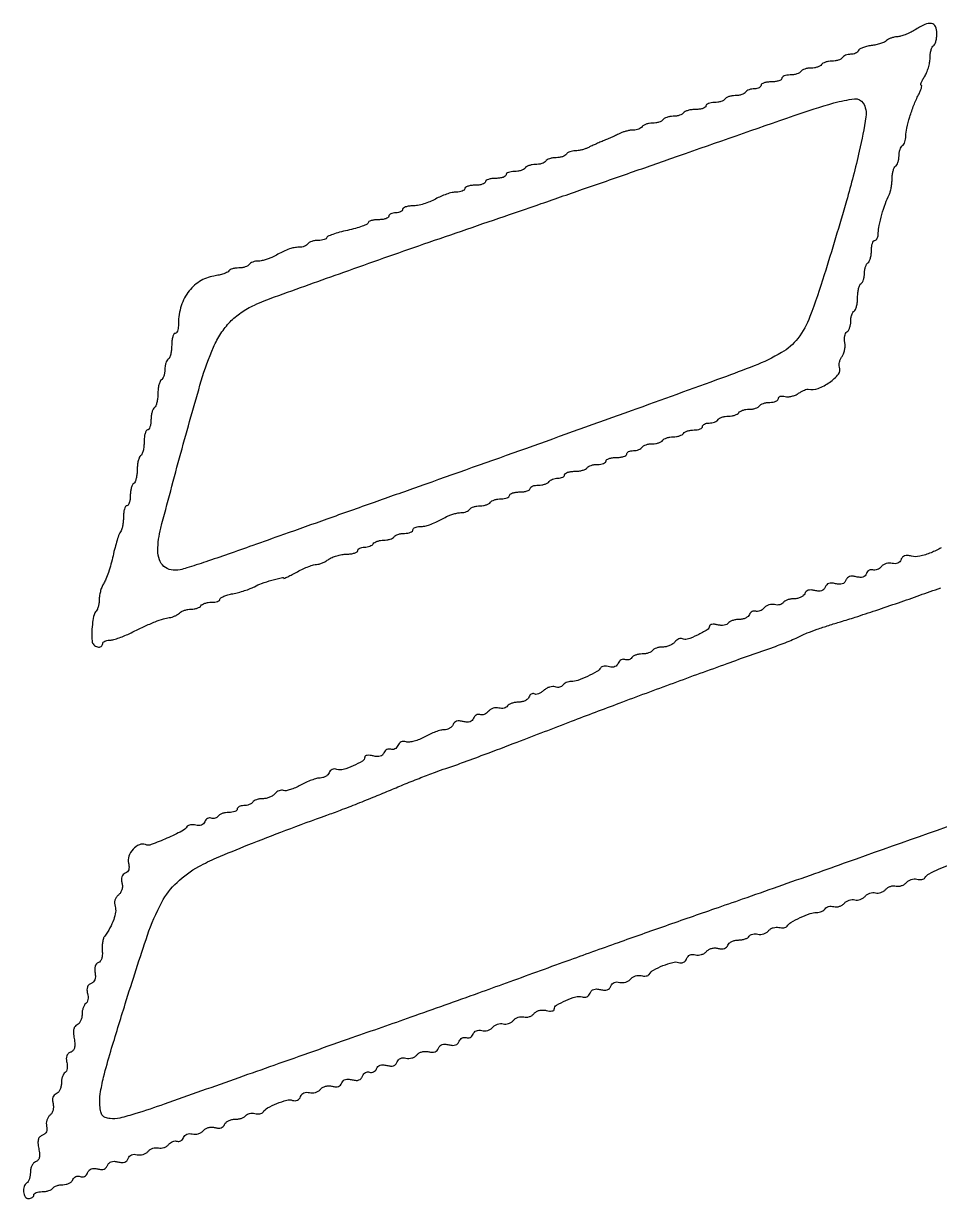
# Model space of a CAD drawing. Extents: x 0 to 1197, y 0 to 515.
# Drawn here: x 0 to 265.7, y 174 to 514.9 of the extents above; entities that cross this region are included whole.
import ezdxf

# ---------------------------------------------------------------- set-up
doc = ezdxf.new("R2010")
doc.units = 0

msp = doc.modelspace()

# ---------------------------------------------------------------- linework, layer by layer
for points in [[(258.486274, 513, -0.025182), (257.187241, 512.285005, -0.022075), (255.765336, 511.669267, -0.022677), (254.430611, 511.228183, -0.059617), (253.436274, 511.073088, 0.042083), (252.576162, 510.969591, 0.034812), (251.687246, 510.720255, 0.03613), (250.900295, 510.373258, 0.074607), (250.360861, 509.974587, -0.092121), (249.74319, 509.550495, -0.02515), (248.6349, 509.123609, -0.02454), (247.30593, 508.758234, -0.02334), (245.925192, 508.517581, 0.026858), (244.594006, 508.275907, 0.035174), (243.414573, 507.906389, 0.037859), (242.518289, 507.473861, 0.182938), (242.167272, 507.042994, -0.136661), (241.897942, 506.643678, -0.066095), (241.376049, 506.30638, -0.058095), (240.698282, 506.07747, -0.052461), (239.961957, 506, 0.04887), (239.205528, 505.92589, 0.047176), (238.468445, 505.70625, 0.050954), (237.856887, 505.383416, 0.107838), (237.486274, 505, -0.128561), (237.083063, 504.615613, -0.04604), (236.350085, 504.29375, -0.041947), (235.443358, 504.073871, -0.038534), (234.486274, 504, 0.038534), (233.52919, 503.926129, 0.041947), (232.622463, 503.70625, 0.04604), (231.889485, 503.384387, 0.128561), (231.486274, 503, -0.128561), (231.083063, 502.615613, -0.04604), (230.350085, 502.29375, -0.041947), (229.443358, 502.073871, -0.038534), (228.486274, 502, 0.038534), (227.52919, 501.926129, 0.041947), (226.622463, 501.70625, 0.04604), (225.889485, 501.384387, 0.128561), (225.486274, 501, -0.130646), (225.07961, 500.615492, -0.045439), (224.332748, 500.29375, -0.041396), (223.406933, 500.073842, -0.037634), (222.427257, 500, 0.039081), (221.492554, 499.92683, 0.058208), (220.703312, 499.70625, 0.076538), (220.16565, 499.382793, 0.222681), (219.986274, 499, -0.254951), (219.776716, 498.615738, -0.06271), (219.105024, 498.29375, -0.048861), (218.135525, 498.072766, -0.031626), (216.986274, 498, 0.031626), (215.837022, 497.927234, 0.048861), (214.867524, 497.70625, 0.06271), (214.195831, 497.384262, 0.254951), (213.986274, 497, -0.186414), (213.838809, 496.618213, -0.089706), (213.41611, 496.29375, -0.069539), (212.788051, 496.073784, -0.049547), (212.045291, 496, 0.046881), (211.256978, 495.925923, 0.046318), (210.492924, 495.70625, 0.050262), (209.862297, 495.383556, 0.111412), (209.486274, 495, -0.128561), (209.083063, 494.615613, -0.04604), (208.350085, 494.29375, -0.041947), (207.443358, 494.073871, -0.038534), (206.486274, 494, 0.038534), (205.52919, 493.926129, 0.041947), (204.622463, 493.70625, 0.04604), (203.889485, 493.384387, 0.128561), (203.486274, 493, -0.130646), (203.07961, 492.615492, -0.045439), (202.332748, 492.29375, -0.041396), (201.406933, 492.073842, -0.037634), (200.427257, 492, 0.039081), (199.492554, 491.92683, 0.058208), (198.703312, 491.70625, 0.076538), (198.16565, 491.382793, 0.222681), (197.986274, 491, -0.251914), (197.779642, 490.615903, -0.064068), (197.12236, 490.29375, -0.049716), (196.171894, 490.0728, -0.032276), (195.045291, 490, 0.031397), (193.874158, 489.926388, 0.037109), (192.786674, 489.70625, 0.040338), (191.920435, 489.385578, 0.146547), (191.486274, 489, -0.128561), (191.083063, 488.615613, -0.04604), (190.350085, 488.29375, -0.041947), (189.443358, 488.073871, -0.038534), (188.486274, 488, 0.038534), (187.52919, 487.926129, 0.041947), (186.622463, 487.70625, 0.04604), (185.889485, 487.384387, 0.128561), (185.486274, 487, -0.128561), (185.083063, 486.615613, -0.04604), (184.350085, 486.29375, -0.041947), (183.443358, 486.073871, -0.038534), (182.486274, 486, 0.038534), (181.52919, 485.926129, 0.041947), (180.622463, 485.70625, 0.04604), (179.889485, 485.384387, 0.128561), (179.486274, 485, -0.111983), (179.109377, 484.616421, -0.050144), (178.475638, 484.29375, -0.046179), (177.707193, 484.074072, -0.046572), (176.913688, 484, 0.036431), (176.039076, 483.93619, 0.022315), (175.023209, 483.740522, 0.02232), (174.029434, 483.455259, 0.036621), (173.222705, 483.116671, -0.009137), (172.350351, 482.692786, -0.003443), (171.1151, 482.130526, -0.003409), (169.762111, 481.53692, -0.004145), (168.486274, 481, 0.004145), (167.210437, 480.46308, 0.003409), (165.857447, 479.869474, 0.003443), (164.622197, 479.307214, 0.009137), (163.749843, 478.883329, -0.036621), (162.943114, 478.544741, -0.02232), (161.949338, 478.259478, -0.022315), (160.933471, 478.06381, -0.036431), (160.05886, 478, 0.046572), (159.265355, 477.925928, 0.046179), (158.49691, 477.70625, 0.050144), (157.86317, 477.383579, 0.111983), (157.486274, 477, -0.128561), (157.083063, 476.615613, -0.04604), (156.350085, 476.29375, -0.041947), (155.443358, 476.073871, -0.038534), (154.486274, 476, 0.038534), (153.52919, 475.926129, 0.041947), (152.622463, 475.70625, 0.04604), (151.889485, 475.384387, 0.128561), (151.486274, 475, -0.128561), (151.083063, 474.615613, -0.04604), (150.350085, 474.29375, -0.041947), (149.443358, 474.073871, -0.038534), (148.486274, 474, 0.038534), (147.52919, 473.926129, 0.041947), (146.622463, 473.70625, 0.04604), (145.889485, 473.384387, 0.128561), (145.486274, 473, -0.130646), (145.07961, 472.615492, -0.045439), (144.332748, 472.29375, -0.041396), (143.406933, 472.073842, -0.037634), (142.427257, 472, 0.039081), (141.492554, 471.92683, 0.058208), (140.703312, 471.70625, 0.076538), (140.16565, 471.382793, 0.222681), (139.986274, 471, -0.254951), (139.776716, 470.615738, -0.06271), (139.105024, 470.29375, -0.048861), (138.135525, 470.072766, -0.031626), (136.986274, 470, 0.031626), (135.837022, 469.927234, 0.048861), (134.867524, 469.70625, 0.06271), (134.195831, 469.384262, 0.254951), (133.986274, 469, -0.254951), (133.776716, 468.615738, -0.06271), (133.105024, 468.29375, -0.048861), (132.135525, 468.072766, -0.031626), (130.986274, 468, 0.031626), (129.837022, 467.927234, 0.048861), (128.867524, 467.70625, 0.06271), (128.195831, 467.384262, 0.254951), (127.986274, 467, -0.224533), (127.805215, 466.617138, -0.075787), (127.260834, 466.29375, -0.057655), (126.462371, 466.073144, -0.038615), (125.51669, 466, 0.057431), (124.321515, 465.862266, 0.022695), (122.726552, 465.4125, 0.022104), (121.030789, 464.765606, 0.025786), (119.486274, 464, -0.030339), (117.905387, 463.234204, -0.023317), (116.09912, 462.5875, -0.023816), (114.347173, 462.140963, -0.050529), (112.955857, 462, 0.031958), (111.818278, 461.927217, 0.049298), (110.858589, 461.70625, 0.063406), (110.194331, 461.384177, 0.253396), (109.986274, 461, -0.191087), (109.834797, 460.618118, -0.088204), (109.398774, 460.29375, -0.068025), (108.751692, 460.073693, -0.048028), (107.986274, 460, 0.048028), (107.220855, 459.926307, 0.068025), (106.573774, 459.70625, 0.088204), (106.13775, 459.381882, 0.191087), (105.986274, 459, -0.254951), (105.776716, 458.615738, -0.06271), (105.105024, 458.29375, -0.048861), (104.135525, 458.072766, -0.031626), (102.986274, 458, 0.027604), (101.836782, 457.936489, 0.043392), (100.867524, 457.742916, 0.05369), (100.186761, 457.462188, 0.274711), (99.986274, 457.12482, -0.297262), (99.722859, 456.720902, -0.015666), (98.223774, 456.115714, -0.020486), (96.285954, 455.491985, -0.013031), (93.986274, 454.918543, 0.011816), (91.686474, 454.351002, 0.018697), (89.748774, 453.7453, 0.013277), (88.232546, 453.1626, 0.303139), (87.986274, 452.793724, -0.258714), (87.817045, 452.488558, -0.061016), (87.269235, 452.233156, -0.047807), (86.480431, 452.057724, -0.030835), (85.545291, 452, 0.037634), (84.565614, 451.926158, 0.041396), (83.639799, 451.70625, 0.045439), (82.892937, 451.384508, 0.130646), (82.486274, 451, -0.111983), (82.109377, 450.616421, -0.050144), (81.475638, 450.29375, -0.046179), (80.707193, 450.074072, -0.046572), (79.913688, 450, 0.04433), (78.521153, 449.876295, 0.04456), (77.17474, 449.509072, 0.025558), (75.39348, 448.742428, 0.004895), (72.249843, 447.156128, -0.03002), (71.250584, 446.713364, -0.02198), (70.096213, 446.339612, -0.022346), (68.967584, 446.081913, -0.044979), (68.05886, 446, 0.046572), (67.265355, 445.925928, 0.046179), (66.49691, 445.70625, 0.050144), (65.86317, 445.383579, 0.111983), (65.486274, 445, -0.128561), (65.083063, 444.615613, -0.04604), (64.350085, 444.29375, -0.041947), (63.443358, 444.073871, -0.038534), (62.486274, 444, 0.033615), (61.535114, 443.935981, 0.038731), (60.646309, 443.744835, 0.042349), (59.935411, 443.465906, 0.140583), (59.567454, 443.131352, -0.150861), (59.140095, 442.758221, -0.022687), (58.067764, 442.338689, -0.02375), (56.715955, 441.94987, -0.018505), (55.216006, 441.652726, 0.103828), (51.040256, 440.054793, 0.094721), (47.699348, 436.871332, 0.087411), (45.577363, 432.436306, 0.073008), (44.91971, 427.25, -0.042045), (44.864141, 426.388544, -0.062339), (44.660439, 425.660938, -0.082658), (44.349787, 425.168107, -0.214037), (43.975072, 425, 0.276868), (43.593757, 424.771323, 0.052691), (43.276733, 423.989211, 0.042804), (43.05801, 422.877504, 0.027184), (42.986274, 421.559017, -0.026918), (42.912859, 420.196361, -0.033489), (42.692524, 418.947275, -0.035556), (42.372966, 417.95866, -0.159713), (41.986274, 417.5, 0.128561), (41.601886, 417.096789, 0.04604), (41.280024, 416.363811, 0.041947), (41.060144, 415.457084, 0.038534), (40.986274, 414.5, -0.038534), (40.912403, 413.542916, -0.041947), (40.692524, 412.636189, -0.04604), (40.370661, 411.903211, -0.128561), (39.986274, 411.5, 0.158284), (39.599713, 411.044084, 0.036095), (39.280024, 410.070061, 0.033884), (39.05971, 408.840047, 0.02738), (38.986274, 407.5, -0.02738), (38.912838, 406.159953, -0.033884), (38.692524, 404.929939, -0.036095), (38.372834, 403.955916, -0.158284), (37.986274, 403.5, 0.146547), (37.600696, 403.065839, 0.040338), (37.280024, 402.1996, 0.037109), (37.059886, 401.112115, 0.031397), (36.986274, 399.940983, -0.032276), (36.913474, 398.81438, -0.049716), (36.692524, 397.863914, -0.064068), (36.370371, 397.206632, -0.251914), (35.986274, 397, 0.275259), (35.600752, 396.770364, 0.053437), (35.280024, 395.989211, 0.043243), (35.058837, 394.877484, 0.027497), (34.986274, 393.559017, -0.026918), (34.912859, 392.196361, -0.033489), (34.692524, 390.947275, -0.035556), (34.372966, 389.95866, -0.159713), (33.986274, 389.5, 0.158284), (33.599713, 389.044084, 0.036095), (33.280024, 388.070061, 0.033884), (33.05971, 386.840047, 0.02738), (32.986274, 385.5, -0.02738), (32.912838, 384.159953, -0.033884), (32.692524, 382.929939, -0.036095), (32.372834, 381.955916, -0.158284), (31.986274, 381.5, 0.146547), (31.600696, 381.065839, 0.040338), (31.280024, 380.1996, 0.037109), (31.059886, 379.112115, 0.031397), (30.986274, 377.940983, -0.032276), (30.913474, 376.81438, -0.049716), (30.692524, 375.863914, -0.064068), (30.370371, 375.206632, -0.251914), (29.986274, 375, 0.2692), (29.601159, 374.776454, 0.056233), (29.280024, 374.030625, 0.044902), (29.058894, 372.964371, 0.028694), (28.986274, 371.7, -0.023134), (28.924566, 370.366996, -0.025602), (28.739817, 369.090313, -0.026162), (28.471709, 368.028006, -0.106374), (28.14727, 367.45, 0.09554), (27.751519, 366.779078, 0.009697), (27.161496, 365.016563, 0.011852), (26.543575, 362.86718, 0.009181), (25.969618, 360.5, -0.012572), (25.360026, 358.058287, -0.013087), (24.635757, 355.683076, -0.012863), (23.904269, 353.665825, -0.054298), (23.308621, 352.527494, 0.048517), (22.801726, 351.585388, 0.028464), (22.374713, 350.377272, 0.02826), (22.082536, 349.10845, 0.042481), (21.986274, 347.977494, -0.031924), (21.918753, 346.921059, -0.031595), (21.717277, 345.878076, -0.033254), (21.423022, 344.991542, -0.095306), (21.070541, 344.45, 0.132736), (20.479179, 343.375462, 0.025809), (20.062748, 341.181425, 0.026122), (19.840059, 338.528117, 0.022998), (19.880311, 335.75, 0.179124), (20.357037, 334.667879, 0.142045), (21.474329, 334.029437, 0.195204), (22.522229, 334.186337, 0.265115), (22.986274, 335, -0.183553), (23.131296, 335.381733, -0.090592), (23.546014, 335.70625, -0.070474), (24.162636, 335.926158, -0.050507), (24.891773, 336, 0.06179), (25.877311, 336.122259, 0.017439), (27.366854, 336.553356, 0.017295), (29.030084, 337.162704, 0.017463), (30.641773, 337.883765, -0.005091), (35.020831, 339.974438, -0.013443), (38.209126, 341.353956, -0.018152), (40.597473, 342.212736, -0.053674), (42.302935, 342.561346, 0.047255), (43.081501, 342.710132, 0.033342), (43.918871, 343.015723, 0.033801), (44.68728, 343.419837, 0.058482), (45.252935, 343.866662, -0.077295), (45.84783, 344.301426, -0.038219), (46.711644, 344.667082, -0.036761), (47.686089, 344.916463, -0.044292), (48.627257, 345, 0.040867), (49.530376, 345.073939, 0.0433), (50.391498, 345.29375, 0.047457), (51.091488, 345.615893, 0.123387), (51.486274, 346, -0.130646), (51.892937, 346.384508, -0.045439), (52.639799, 346.70625, -0.041396), (53.565614, 346.926158, -0.037634), (54.545291, 347, 0.034617), (55.480237, 347.064808, 0.052736), (56.269235, 347.261058, 0.068723), (56.811577, 347.547829, 0.241321), (56.986274, 347.888709, -0.264194), (57.205951, 348.27544, -0.034065), (58.087836, 348.722878, -0.032528), (59.299479, 349.146558, -0.02151), (60.736274, 349.480458, 0.018877), (62.354922, 349.847648, 0.013868), (64.119086, 350.371329, 0.014055), (65.762867, 350.960949, 0.030081), (66.986274, 351.525963, -0.038984), (69.060472, 352.439505, -0.014897), (72.070269, 353.394168, -0.006642), (75.130849, 354.221712, -0.489729), (75.486274, 353.945863, 0.549818), (75.561588, 353.898078, 0.002146), (76.656924, 354.419521, 0.006869), (77.943013, 355.060466, 0.003982), (79.471465, 355.864065, -0.014894), (81.112612, 356.681715, -0.016399), (82.748274, 357.372569, -0.01598), (84.176962, 357.869746, -0.075878), (85.030335, 358, 0.069091), (85.770866, 358.102819, 0.029949), (86.711953, 358.431283, 0.028926), (87.686387, 358.906229, 0.034063), (88.545144, 359.468197, -0.061237), (89.521219, 360.033872, -0.030416), (90.870754, 360.514453, -0.029648), (92.349617, 360.848285, -0.038256), (93.736274, 360.968197, 0.029134), (94.981433, 361.053044, 0.045313), (96.031586, 361.284408, 0.056741), (96.765439, 361.612808, 0.265128), (96.986274, 362, -0.186414), (97.133739, 362.381787, -0.089706), (97.556437, 362.70625, -0.069539), (98.184496, 362.926216, -0.049547), (98.927257, 363, 0.046881), (99.71557, 363.074077, 0.046318), (100.479623, 363.29375, 0.050262), (101.11025, 363.616444, 0.111412), (101.486274, 364, -0.128561), (101.889485, 364.384387, -0.04604), (102.622463, 364.70625, -0.041947), (103.52919, 364.926129, -0.038534), (104.486274, 365, 0.038534), (105.443358, 365.073871, 0.041947), (106.350085, 365.29375, 0.04604), (107.083063, 365.615613, 0.128561), (107.486274, 366, -0.130646), (107.892937, 366.384508, -0.045439), (108.639799, 366.70625, -0.041396), (109.565614, 366.926158, -0.037634), (110.545291, 367, 0.039081), (111.479994, 367.07317, 0.058208), (112.269235, 367.29375, 0.076538), (112.806898, 367.617207, 0.222681), (112.986274, 368, -0.192146), (113.138664, 368.381905, -0.087854), (113.57776, 368.70625, -0.067684), (114.229215, 368.926327, -0.047692), (114.999843, 369, 0.043112), (116.42494, 369.123108, 0.045153), (117.785046, 369.488696, 0.026083), (119.571312, 370.254438, 0.004994), (122.722705, 371.843872, -0.03002), (123.721963, 372.286636, -0.02198), (124.876334, 372.660388, -0.022346), (126.004963, 372.918087, -0.044979), (126.913688, 373, 0.046572), (127.707193, 373.074072, 0.046179), (128.475638, 373.29375, 0.050144), (129.109377, 373.616421, 0.111983), (129.486274, 374, -0.128561), (129.889485, 374.384387, -0.04604), (130.622463, 374.70625, -0.041947), (131.52919, 374.926129, -0.038534), (132.486274, 375, 0.038534), (133.443358, 375.073871, 0.041947), (134.350085, 375.29375, 0.04604), (135.083063, 375.615613, 0.128561), (135.486274, 376, -0.130646), (135.892937, 376.384508, -0.045439), (136.639799, 376.70625, -0.041396), (137.565614, 376.926158, -0.037634), (138.545291, 377, 0.039081), (139.479994, 377.07317, 0.058208), (140.269235, 377.29375, 0.076538), (140.806898, 377.617207, 0.222681), (140.986274, 378, -0.254951), (141.195831, 378.384262, -0.06271), (141.867524, 378.70625, -0.048861), (142.837022, 378.927234, -0.031626), (143.986274, 379, 0.031626), (145.135525, 379.072766, 0.048861), (146.105024, 379.29375, 0.06271), (146.776716, 379.615738, 0.254951), (146.986274, 380, -0.222681), (147.16565, 380.382793, -0.076538), (147.703312, 380.70625, -0.058208), (148.492554, 380.92683, -0.039081), (149.427257, 381, 0.037634), (150.406933, 381.073842, 0.041396), (151.332748, 381.29375, 0.045439), (152.07961, 381.615492, 0.130646), (152.486274, 382, -0.111412), (152.862297, 382.383556, -0.050262), (153.492924, 382.70625, -0.046318), (154.256978, 382.925923, -0.046881), (155.045291, 383, 0.049547), (155.788051, 383.073784, 0.069539), (156.41611, 383.29375, 0.089706), (156.838809, 383.618213, 0.186414), (156.986274, 384, -0.251914), (157.192905, 384.384097, -0.064068), (157.850187, 384.70625, -0.049716), (158.800654, 384.9272, -0.032276), (159.927257, 385, 0.031397), (161.098389, 385.073612, 0.037109), (162.185873, 385.29375, 0.040338), (163.052112, 385.614422, 0.146547), (163.486274, 386, -0.130646), (163.892937, 386.384508, -0.045439), (164.639799, 386.70625, -0.041396), (165.565614, 386.926158, -0.037634), (166.545291, 387, 0.039081), (167.479994, 387.07317, 0.058208), (168.269235, 387.29375, 0.076538), (168.806898, 387.617207, 0.222681), (168.986274, 388, -0.254951), (169.195831, 388.384262, -0.06271), (169.867524, 388.70625, -0.048861), (170.837022, 388.927234, -0.031626), (171.986274, 389, 0.031626), (173.135525, 389.072766, 0.048861), (174.105024, 389.29375, 0.06271), (174.776716, 389.615738, 0.254951), (174.986274, 390, -0.186414), (175.133739, 390.381787, -0.089706), (175.556437, 390.70625, -0.069539), (176.184496, 390.926216, -0.049547), (176.927257, 391, 0.046881), (177.71557, 391.074077, 0.046318), (178.479623, 391.29375, 0.050262), (179.11025, 391.616444, 0.111412), (179.486274, 392, -0.128561), (179.889485, 392.384387, -0.04604), (180.622463, 392.70625, -0.041947), (181.52919, 392.926129, -0.038534), (182.486274, 393, 0.038534), (183.443358, 393.073871, 0.041947), (184.350085, 393.29375, 0.04604), (185.083063, 393.615613, 0.128561), (185.486274, 394, -0.128561), (185.889485, 394.384387, -0.04604), (186.622463, 394.70625, -0.041947), (187.52919, 394.926129, -0.038534), (188.486274, 395, 0.038534), (189.443358, 395.073871, 0.041947), (190.350085, 395.29375, 0.04604), (191.083063, 395.615613, 0.128561), (191.486274, 396, -0.130646), (191.892937, 396.384508, -0.045439), (192.639799, 396.70625, -0.041396), (193.565614, 396.926158, -0.037634), (194.545291, 397, 0.039081), (195.479994, 397.07317, 0.058208), (196.269235, 397.29375, 0.076538), (196.806898, 397.617207, 0.222681), (196.986274, 398, -0.186414), (197.133739, 398.381787, -0.089706), (197.556437, 398.70625, -0.069539), (198.184496, 398.926216, -0.049547), (198.927257, 399, 0.046881), (199.71557, 399.074077, 0.046318), (200.479623, 399.29375, 0.050262), (201.11025, 399.616444, 0.111412), (201.486274, 400, -0.128561), (201.889485, 400.384387, -0.04604), (202.622463, 400.70625, -0.041947), (203.52919, 400.926129, -0.038534), (204.486274, 401, 0.038534), (205.443358, 401.073871, 0.041947), (206.350085, 401.29375, 0.04604), (207.083063, 401.615613, 0.128561), (207.486274, 402, -0.128561), (207.889485, 402.384387, -0.04604), (208.622463, 402.70625, -0.041947), (209.52919, 402.926129, -0.038534), (210.486274, 403, 0.038534), (211.443358, 403.073871, 0.041947), (212.350085, 403.29375, 0.04604), (213.083063, 403.615613, 0.128561), (213.486274, 404, -0.130646), (213.892937, 404.384508, -0.045439), (214.639799, 404.70625, -0.041396), (215.565614, 404.926158, -0.037634), (216.545291, 405, 0.043797), (217.479725, 405.082008, 0.063575), (218.269235, 405.32801, 0.083316), (218.803487, 405.689823, 0.205123), (218.986274, 406.116631, -0.194268), (219.141289, 406.500548, -0.12507), (219.55477, 406.756587, -0.087571), (220.180673, 406.838986, -0.053044), (220.921581, 406.727168, 0.076562), (221.809025, 406.635479, 0.043732), (222.878783, 406.783265, 0.04246), (223.954848, 407.127433, 0.054199), (224.866729, 407.628821, -0.022882), (225.695227, 408.154335, -0.027227), (226.522604, 408.569485, -0.027688), (227.244749, 408.837399, -0.131414), (227.681422, 408.854246, 0.145825), (230.517405, 409.044089, 0.065033), (233.85864, 410.810562, 0.069362), (236.396032, 413.196856, 0.267088), (236.718798, 415.254647, -0.101195), (236.613598, 415.887583, -0.050504), (236.72573, 416.695452, -0.04723), (237.0183, 417.540693, -0.050982), (237.45862, 418.293069, 0.06889), (237.904338, 419.12109, 0.041124), (238.207597, 420.199848, 0.040379), (238.335569, 421.346655, 0.05488), (238.253207, 422.38396, -0.046173), (238.160063, 423.345153, -0.052623), (238.253083, 424.264613, -0.060064), (238.50539, 425.011051, -0.143799), (238.892104, 425.4418, 0.120944), (239.312248, 425.869486, 0.048085), (239.664861, 426.619093, 0.04393), (239.905338, 427.538645, 0.04202), (239.986274, 428.5, -0.038534), (240.060144, 429.457084, -0.041947), (240.280024, 430.363811, -0.04604), (240.601886, 431.096789, -0.128561), (240.986274, 431.5, 0.158284), (241.372834, 431.955916, 0.036095), (241.692524, 432.929939, 0.033884), (241.912838, 434.159953, 0.02738), (241.986274, 435.5, -0.02738), (242.05971, 436.840047, -0.033884), (242.280024, 438.070061, -0.036095), (242.599713, 439.044084, -0.158284), (242.986274, 439.5, 0.128561), (243.370661, 439.903211, 0.04604), (243.692524, 440.636189, 0.041947), (243.912403, 441.542916, 0.038534), (243.986274, 442.5, -0.038534), (244.060144, 443.457084, -0.041947), (244.280024, 444.363811, -0.04604), (244.601886, 445.096789, -0.128561), (244.986274, 445.5, 0.146547), (245.371851, 445.934161, 0.040338), (245.692524, 446.8004, 0.037109), (245.912662, 447.887885, 0.031397), (245.986274, 449.059017, -0.032276), (246.059074, 450.18562, -0.049716), (246.280024, 451.136086, -0.064068), (246.602176, 451.793368, -0.251914), (246.986274, 452, 0.204612), (247.368488, 452.163246, 0.083503), (247.692524, 452.640082, 0.063734), (247.912823, 453.344865, 0.043943), (247.986274, 454.179002, -0.052691), (248.212412, 456.318942, -0.01617), (248.994906, 459.476719, -0.016755), (250.02703, 462.712717, -0.031396), (251.109029, 465.236431, 0.049616), (251.446236, 466.109327, 0.021159), (251.728583, 467.330685, 0.020688), (251.921951, 468.668917, 0.025539), (251.986274, 469.927414, -0.031256), (252.05988, 471.103743, -0.037002), (252.280024, 472.195614, -0.040203), (252.600666, 473.065135, -0.146937), (252.986274, 473.5, 0.128561), (253.370661, 473.903211, 0.04604), (253.692524, 474.636189, 0.041947), (253.912403, 475.542916, 0.038534), (253.986274, 476.5, -0.038534), (254.060144, 477.457084, -0.041947), (254.280024, 478.363811, -0.04604), (254.601886, 479.096789, -0.128561), (254.986274, 479.5, 0.11872), (255.37015, 479.887355, 0.048633), (255.692524, 480.559232, 0.044498), (255.912277, 481.381209, 0.043101), (255.986274, 482.238019, -0.054998), (256.24333, 484.567916, -0.019457), (257.103212, 487.817565, -0.019457), (258.303048, 491.247631, -0.025967), (259.670294, 494.25, 0.018166), (260.17085, 495.305238, 0.034464), (260.482295, 496.192188, 0.046744), (260.593552, 496.820075, 0.438426), (260.4278, 497, -0.459529), (260.281365, 497.170609, -0.053392), (260.42793, 497.72404, -0.035629), (260.798932, 498.518694, -0.018006), (261.371264, 499.464817, 0.045022), (261.99016, 500.624969, 0.027891), (262.511865, 502.079842, 0.027867), (262.869155, 503.586635, 0.044304), (262.986274, 504.9058, -0.031034), (263.059871, 506.090407, -0.036833), (263.280024, 507.189265, -0.039987), (263.600618, 508.064019, -0.147556), (263.986274, 508.5, 0.146547), (264.371851, 508.934161, 0.040338), (264.692524, 509.8004, 0.037109), (264.912662, 510.887885, 0.031397), (264.986274, 512.059017, 0.102466), (264.576732, 514.03647, 0.260299), (263.451358, 514.897437, 0.144232), (261.510955, 514.618607, 0.031085)], [(243.583444, 491.842775, -0.179225), (244.383297, 487.874343, -0.016662), (242.472487, 477.891274, -0.014973), (238.760749, 463.49815, -0.004595), (232.309889, 442, -0.015084), (228.146414, 429.879206, -0.07391), (224.629183, 423.570334, -0.097838), (219.908417, 419.433223, -0.037143), (211.986274, 415.603506, -0.007111), (202.73869, 412.10345, -0.000484), (176.323299, 402.561841, -0.000723), (145.895424, 391.653819, -0.000659), (114.486274, 380.491857, 0.000116), (101.681406, 375.957013, 0.000095), (88.011274, 371.109245, 0.000096), (75.454022, 366.650725, 0.000255), (66.486274, 363.459582, -0.002212), (59.366962, 360.957542, -0.002935), (52.86717, 358.748132, -0.00209), (47.402324, 356.951586, -0.029253), (45.399964, 356.429733, -0.094704), (42.815901, 356.410056, -0.134675), (40.757659, 357.401685, -0.129753), (39.443196, 359.339522, -0.084691), (38.986274, 362.01774, -0.063937), (39.818152, 368.496581, -0.002883), (45.629245, 390.238817, -0.004301), (51.582085, 411.293819, -0.032507), (55.115564, 421, -0.039679), (57.277732, 425.020281, -0.049492), (59.915003, 428.337766, -0.050119), (63.123212, 431.040431, -0.042339), (66.986274, 433.228214, -0.021375), (72.793485, 435.601222, -0.000985), (92.907092, 442.788898, -0.001692), (116.181816, 450.965982, -0.001407), (140.986274, 459.508175, 0.000946), (150.182239, 462.665607, 0.000358), (163.011274, 467.107895, 0.000355), (176.953411, 471.957905, 0.000434), (189.986274, 476.514671, -0.00087), (223.588045, 488.230194, -0.013798), (235.118984, 491.874922, -0.04074), (241.063981, 493.062205, -0.291051)]]:
    msp.add_lwpolyline(points, format="xyb", close=True)
for points in [[(266.224878, 362.822923, -0.037609), (263.281691, 361.374623, -0.040702), (259.981347, 360.350974, -0.116853), (257.598159, 360.382563, 0.042751), (256.467865, 360.565496, 0.099255), (255.619413, 360.46073, 0.126511), (255.004677, 360.064615, 0.095362), (254.578381, 359.379431, -0.093794), (254.187266, 358.746417, -0.107109), (253.6075, 358.335222, -0.098029), (252.866483, 358.178779, -0.067203), (252.01089, 358.283312, 0.07575), (251.175657, 358.37097, 0.060375), (250.281326, 358.219986, 0.061442), (249.465665, 357.864912, 0.086405), (248.862828, 357.351256, -0.063292), (248.31138, 356.835821, -0.063178), (247.648208, 356.474345, -0.069103), (246.978556, 356.314103, -0.116345), (246.408819, 356.391349, 0.121974), (245.883838, 356.4566, 0.100753), (245.347121, 356.278785, 0.091314), (244.880799, 355.883715, 0.08002), (244.559715, 355.330788, -0.102552), (244.145344, 354.685446, -0.122785), (243.531745, 354.308179, -0.09533), (242.686296, 354.208954, -0.043189), (241.581214, 354.386815, 0.04341), (240.463274, 354.56624, 0.098851), (239.618584, 354.460367, 0.125507), (239.005069, 354.06586, 0.0961), (238.581214, 353.386815, -0.0961), (238.15736, 352.707771, -0.125507), (237.543845, 352.313264, -0.098851), (236.699155, 352.207391, -0.04341), (235.581214, 352.386815, 0.04341), (234.463274, 352.56624, 0.098851), (233.618584, 352.460367, 0.125507), (233.005069, 352.06586, 0.0961), (232.581214, 351.386815, -0.0961), (232.15736, 350.707771, -0.125507), (231.543845, 350.313264, -0.098851), (230.699155, 350.207391, -0.04341), (229.581214, 350.386815, 0.043024), (228.488365, 350.563078, 0.092077), (227.642078, 350.469846, 0.119934), (227.027918, 350.108277, 0.10882), (226.621917, 349.492885, -0.123391), (226.220863, 348.92144, -0.064464), (225.491067, 348.438535, -0.058054), (224.564792, 348.111058, -0.05602), (223.576676, 348, 0.040292), (222.58104, 347.919637, 0.042977), (221.633202, 347.680659, 0.047126), (220.863796, 347.330523, 0.124633), (220.432432, 346.912882, -0.125957), (220.038035, 346.53302, -0.070436), (219.414372, 346.287246, -0.063034), (218.667786, 346.205654, -0.059753), (217.910182, 346.309647, 0.079483), (217.113473, 346.387289, 0.06088), (216.251743, 346.227722, 0.061176), (215.45828, 345.866791, 0.082428), (214.862828, 345.351256, -0.063292), (214.31138, 344.835821, -0.063178), (213.648208, 344.474345, -0.069103), (212.978556, 344.314103, -0.116345), (212.408819, 344.391349, 0.11355), (211.886977, 344.465035, 0.100282), (211.359077, 344.309943, 0.093971), (210.906261, 343.948954, 0.086202), (210.600417, 343.436858, -0.127198), (210.20813, 342.88672, -0.063764), (209.484751, 342.422077, -0.057044), (208.563221, 342.106801, -0.053971), (207.576676, 342, 0.040075), (206.581317, 341.920094, 0.042853), (205.634308, 341.682448, 0.046998), (204.865977, 341.334301, 0.125109), (204.436196, 340.918973, -0.153269), (204.007279, 340.548024, -0.063318), (203.262014, 340.331771, -0.054518), (202.341342, 340.28845, -0.046031), (201.377179, 340.438025, 0.036735), (200.460884, 340.597642, 0.063436), (199.688602, 340.576266, 0.095571), (199.170945, 340.390271, 0.264763), (198.986274, 340.065969, -0.264862), (198.366508, 338.978069, -0.024366), (195.515266, 337.470393, -0.025233), (192.521779, 336.249599, -0.226337), (191.149852, 336.398903, 0.158665), (190.699139, 336.508659, 0.080363), (190.125119, 336.370485, 0.066805), (189.519348, 336.015543, 0.053713), (188.977136, 335.48899, -0.076023), (188.335014, 334.918586, -0.044492), (187.423316, 334.437391, -0.043312), (186.401259, 334.109833, -0.055952), (185.422846, 334, 0.039551), (184.490042, 333.926099, 0.04255), (183.603831, 333.70625, 0.046682), (182.885726, 333.38426, 0.126268), (182.486274, 333, -0.128561), (182.083063, 332.615613, -0.04604), (181.350085, 332.29375, -0.041947), (180.443358, 332.073871, -0.038534), (179.486274, 332, 0.041061), (178.5261, 331.921015, 0.043408), (177.610086, 331.686224, 0.047566), (176.865124, 331.342097, 0.12297), (176.44414, 330.931826, -0.103775), (176.092444, 330.56208, -0.081683), (175.591295, 330.325782, -0.078343), (175.020424, 330.256234, -0.083008), (174.467882, 330.368684, 0.117049), (173.920162, 330.442169, 0.10055), (173.363638, 330.269958, 0.092889), (172.883693, 329.877245, 0.083537), (172.556881, 329.323404, -0.09968), (172.172057, 328.716516, -0.10719), (171.591073, 328.324635, -0.095383), (170.842376, 328.180911, -0.063898), (169.975118, 328.292666, 0.043256), (169.176398, 328.429213, 0.05281), (168.418896, 328.412044, 0.061789), (167.809597, 328.255422, 0.161943), (167.467389, 327.969444, -0.126306), (166.348004, 326.892792, -0.020292), (163.629521, 325.497904, -0.022303), (160.771943, 324.326936, -0.08629), (158.891653, 324, 0.053908), (158.158999, 323.920778, 0.049062), (157.435416, 323.686224, 0.05227), (156.826916, 323.341078, 0.099531), (156.44414, 322.931826, -0.120278), (156.075354, 322.568591, -0.08161), (155.524503, 322.351412, -0.074149), (154.879901, 322.309672, -0.070879), (154.240505, 322.455937, 0.109186), (153.518459, 322.564249, 0.057766), (152.623923, 322.397754, 0.053408), (151.70487, 322.002518, 0.055736), (150.904669, 321.426149, -0.042037), (150.148073, 320.849142, -0.052363), (149.357329, 320.454525, -0.061651), (148.649747, 320.285033, -0.167936), (148.154072, 320.396295, 0.149652), (147.744125, 320.503804, 0.123529), (147.308887, 320.375611, 0.09943), (146.913261, 320.021233, 0.069041), (146.622443, 319.494256, -0.123301), (146.221176, 318.92229, -0.06448), (145.491222, 318.438938, -0.058078), (144.564831, 318.111162, -0.056071), (143.576676, 318, 0.040292), (142.58104, 317.919637, 0.042977), (141.633202, 317.680659, 0.047126), (140.863796, 317.330523, 0.124633), (140.432432, 316.912882, -0.125957), (140.038035, 316.53302, -0.070436), (139.414372, 316.287246, -0.063034), (138.667786, 316.205654, -0.059753), (137.910182, 316.309647, 0.079483), (137.113473, 316.387289, 0.06088), (136.251743, 316.227722, 0.061176), (135.45828, 315.866791, 0.082428), (134.862828, 315.351256, -0.063292), (134.31138, 314.835821, -0.063178), (133.648208, 314.474345, -0.069103), (132.978556, 314.314103, -0.116345), (132.408819, 314.391349, 0.121974), (131.883838, 314.4566, 0.100753), (131.347121, 314.278785, 0.091314), (130.880799, 313.883715, 0.08002), (130.559715, 313.330788, -0.102552), (130.145344, 312.685446, -0.122785), (129.531745, 312.308179, -0.09533), (128.686296, 312.208954, -0.043189), (127.581214, 312.386815, 0.043024), (126.488365, 312.563078, 0.092077), (125.642078, 312.469846, 0.119934), (125.027918, 312.108277, 0.10882), (124.621917, 311.492885, -0.103437), (124.253931, 310.921982, -0.066726), (123.62954, 310.438535, -0.062913), (122.855849, 310.111478, -0.068678), (122.048075, 310, 0.066332), (121.036155, 309.865161, 0.020589), (119.569604, 309.401664, 0.020186), (117.955878, 308.742762, 0.020938), (116.420596, 307.963111, -0.029879), (114.90112, 307.225338, -0.031766), (113.334888, 306.691024, -0.033527), (111.939414, 306.410725, -0.110073), (111.008605, 306.492912, 0.075009), (110.222275, 306.617869, 0.106462), (109.531131, 306.474693, 0.110886), (108.979793, 306.066538, 0.08678), (108.596269, 305.426047, -0.084925), (108.250164, 304.843186, -0.093464), (107.739715, 304.431153, -0.100422), (107.146142, 304.252371, -0.115203), (106.560603, 304.333104, 0.108722), (105.977739, 304.421084, 0.099733), (105.391707, 304.261676, 0.095398), (104.892813, 303.878768, 0.090131), (104.559715, 303.330788, -0.103154), (104.138203, 302.676042, -0.126635), (103.516927, 302.302536, -0.094873), (102.647435, 302.215133, -0.039247), (101.476956, 302.412983, 0.034207), (100.522295, 302.584254, 0.059364), (99.717912, 302.576643, 0.088918), (99.175877, 302.405747, 0.278914), (98.986274, 302.092294, -0.26106), (98.331897, 300.924401, -0.032988), (95.676084, 299.530251, -0.035934), (92.779658, 298.487352, -0.146307), (90.928243, 298.518418, 0.081453), (90.206482, 298.623654, 0.097667), (89.536514, 298.479117, 0.102232), (88.994072, 298.099224, 0.097729), (88.636083, 297.529801, -0.101267), (88.262568, 296.94482, -0.066809), (87.633702, 296.449379, -0.063375), (86.856902, 296.114269, -0.07029), (86.048075, 296, 0.066711), (85.034198, 295.864122, 0.020485), (83.55928, 295.395866, 0.020098), (81.934186, 294.730578, 0.020752), (80.385452, 293.943372, -0.023422), (78.888571, 293.192548, -0.028335), (77.418812, 292.636927, -0.028958), (76.157489, 292.319056, -0.139744), (75.428149, 292.383931, 0.113275), (74.84367, 292.466785, 0.069417), (74.161902, 292.311905, 0.063946), (73.490768, 291.954179, 0.065253), (72.936942, 291.440559, -0.078064), (72.310503, 290.888618, -0.044381), (71.411509, 290.423164, -0.043006), (70.398304, 290.106316, -0.054335), (69.422846, 290, 0.039551), (68.490042, 289.926099, 0.04255), (67.603831, 289.70625, 0.046682), (66.885726, 289.38426, 0.126268), (66.486274, 289, -0.111412), (66.11025, 288.616444, -0.050262), (65.479623, 288.29375, -0.046318), (64.71557, 288.074077, -0.046881), (63.927257, 288, 0.049547), (63.184496, 287.926216, 0.069539), (62.556437, 287.70625, 0.089706), (62.133739, 287.381787, 0.186414), (61.986274, 287, -0.222681), (61.806898, 286.617207, -0.076538), (61.269235, 286.29375, -0.058208), (60.479994, 286.07317, -0.039081), (59.545291, 286, 0.040106), (58.562528, 285.921043, 0.042871), (57.627422, 285.686224, 0.047017), (56.868691, 285.342212, 0.12504), (56.44414, 284.931826, -0.103775), (56.092444, 284.56208, -0.081683), (55.591295, 284.325782, -0.078343), (55.020424, 284.256234, -0.083008), (54.467882, 284.368684, 0.117049), (53.920162, 284.442169, 0.10055), (53.363638, 284.269958, 0.092889), (52.883693, 283.877245, 0.083537), (52.556881, 283.323404, -0.09968), (52.172057, 282.716516, -0.10719), (51.591073, 282.324635, -0.095383), (50.842376, 282.180911, -0.063898), (49.975118, 282.292666, 0.042055), (49.177451, 282.431001, 0.051877), (48.42315, 282.418928, 0.060767), (47.817939, 282.270148, 0.165175), (47.481872, 281.992878, -0.137303), (45.969209, 280.599646, -0.014512), (41.590321, 278.525299, -0.012698), (37.071216, 276.678338, -0.184294), (35.373685, 276.681578, 0.198419), (33.602459, 276.636681, 0.10431), (31.786314, 275.326468, 0.097207), (30.560227, 273.300218, 0.150179), (30.454194, 271.271792, -0.046091), (30.617752, 270.216663, -0.093812), (30.513209, 269.387393, -0.118609), (30.141271, 268.778827, -0.105307), (29.517952, 268.373783, 0.104899), (28.904545, 267.975883, 0.114543), (28.52891, 267.374375, 0.093683), (28.412506, 266.567745, 0.050644), (28.557675, 265.571539, -0.062635), (28.680116, 264.56288, -0.069861), (28.539789, 263.593781, -0.072593), (28.146196, 262.731544, -0.076376), (27.527981, 262.034614, 0.072306), (26.914544, 261.354245, 0.076676), (26.535056, 260.540364, 0.076484), (26.41789, 259.648175, 0.07143), (26.568903, 258.739658, -0.114522), (26.698996, 257.102199, -0.047071), (26.160152, 254.927085, -0.041522), (25.082912, 252.514272, -0.03356), (23.551444, 250.124982, 0.083845), (23.181372, 249.396082, 0.033949), (22.921442, 248.308653, 0.032398), (22.795207, 247.075138, 0.035445), (22.835688, 245.872613, -0.039302), (22.867817, 244.634651, -0.066318), (22.67705, 243.615603, -0.085602), (22.282503, 242.872849, -0.137178), (21.710138, 242.447531, 0.124471), (21.146757, 242.050346, 0.099698), (20.783003, 241.400516, 0.078882), (20.646554, 240.522278, 0.046428), (20.748722, 239.462337, -0.046774), (20.85479, 238.353935, -0.090117), (20.697556, 237.479064, -0.111198), (20.27682, 236.835561, -0.101306), (19.607588, 236.408179, 0.094858), (18.934127, 235.990109, 0.121646), (18.533268, 235.383555, 0.099446), (18.414406, 234.561763, 0.047863), (18.574416, 233.504836, -0.048117), (18.713862, 232.580584, -0.055947), (18.66219, 231.693634, -0.064688), (18.439716, 230.972307, -0.148288), (18.067301, 230.550077, 0.125109), (17.651973, 230.120297, 0.046998), (17.303825, 229.351966, 0.042853), (17.06618, 228.404957, 0.040075), (16.986274, 227.409598, -0.053517), (16.880414, 226.4234, -0.056811), (16.567835, 225.502919, -0.063593), (16.107231, 224.780947, -0.128067), (15.561803, 224.39061, 0.139474), (14.950602, 223.932146, 0.108633), (14.600058, 223.175111, 0.069551), (14.51133, 222.045067, 0.025094), (14.68977, 220.439715, -0.024494), (14.879483, 218.751382, -0.080751), (14.769959, 217.640024, -0.126402), (14.357058, 216.903332, -0.110968), (13.621356, 216.413462, 0.0934), (12.93971, 215.993036, 0.122194), (12.53465, 215.386348, 0.100281), (12.414144, 214.564615, 0.047942), (12.574416, 213.504836, -0.048117), (12.713862, 212.580584, -0.055947), (12.66219, 211.693634, -0.064688), (12.439716, 210.972307, -0.148288), (12.067301, 210.550077, 0.125109), (11.651973, 210.120297, 0.046998), (11.303825, 209.351966, 0.042853), (11.06618, 208.404957, 0.040075), (10.986274, 207.409598, -0.05602), (10.875216, 206.421482, -0.058054), (10.547739, 205.495207, -0.064464), (10.064834, 204.765411, -0.123391), (9.493389, 204.364357, 0.107958), (8.894293, 203.97057, 0.113213), (8.52645, 203.368924, 0.092086), (8.413059, 202.562158, 0.050515), (8.557675, 201.571539, -0.061054), (8.679899, 200.590497, -0.06496), (8.556561, 199.630258, -0.068988), (8.20382, 198.784755, -0.086483), (7.653794, 198.13903, 0.085422), (7.13298, 197.530202, 0.06139), (6.771804, 196.709526, 0.06051), (6.616693, 195.811775, 0.076648), (6.702962, 194.975384, -0.068361), (6.807309, 194.104642, -0.103124), (6.639087, 193.362009, -0.109575), (6.19933, 192.77939, -0.085091), (5.514634, 192.372509, 0.097626), (4.729645, 191.87922, 0.136424), (4.302924, 191.173665, 0.089342), (4.202681, 190.11671, 0.025454), (4.424727, 188.476382, -0.02572), (4.637602, 186.89749, -0.07945), (4.556138, 185.827346, -0.124059), (4.182451, 185.112011, -0.119598), (3.50982, 184.647409, 0.121391), (2.926711, 184.241591, 0.064801), (2.433816, 183.508249, 0.058578), (2.099662, 182.57938, 0.057139), (1.986274, 181.590402, -0.037171), (1.912447, 180.59871, -0.041106), (1.692524, 179.662745, -0.045117), (1.370846, 178.908481, -0.131736), (0.986274, 178.5, 0.179043), (0.179659, 177.466868, 0.105189), (0.022866, 175.887483, 0.1193), (0.519564, 174.518854, 0.2514), (1.486274, 174, 0.064853), (2.05973, 174.074694, 0.082425), (2.545649, 174.29375, 0.098894), (2.870706, 174.618646, 0.148195), (2.986274, 175, -0.222681), (3.16565, 175.382793, -0.076538), (3.703312, 175.70625, -0.058208), (4.492554, 175.92683, -0.039081), (5.427257, 176, 0.037634), (6.406933, 176.073842, 0.041396), (7.332748, 176.29375, 0.045439), (8.07961, 176.615492, 0.130646), (8.486274, 177, -0.126832), (8.886646, 177.384291, -0.046526), (9.608371, 177.70625, -0.042402), (10.499581, 177.926106, -0.039298), (11.438302, 178, 0.058867), (12.373193, 178.11045, 0.059349), (13.253869, 178.435673, 0.065262), (13.951393, 178.915594, 0.118398), (14.341431, 179.483141, -0.098292), (14.677324, 180.016098, -0.10257), (15.18684, 180.370735, -0.100928), (15.80243, 180.497094, -0.092181), (16.43999, 180.379387, 0.097778), (17.100924, 180.264932, 0.110916), (17.723985, 180.42031, 0.105093), (18.245269, 180.837336, 0.08023), (18.61338, 181.470637, -0.087612), (19.041724, 182.183305, -0.122988), (19.647488, 182.606761, -0.103622), (20.463118, 182.737408, -0.049598), (21.517551, 182.581506, 0.049094), (22.556246, 182.426863, 0.098909), (23.371977, 182.548055, 0.120135), (23.976614, 182.947479, 0.095658), (24.391333, 183.613185, -0.0961), (24.815187, 184.292229, -0.125507), (25.428702, 184.686736, -0.098851), (26.273392, 184.792609, -0.04341), (27.391333, 184.613185, 0.043442), (28.510907, 184.433571, 0.099306), (29.35551, 184.540315, 0.125831), (29.969053, 184.93707, 0.095291), (30.394167, 185.620569, -0.093794), (30.785281, 186.253583, -0.107109), (31.365048, 186.664778, -0.098029), (32.106064, 186.821221, -0.067203), (32.961658, 186.716688, 0.076898), (33.798372, 186.630806, 0.060546), (34.697076, 186.787068, 0.061374), (35.519152, 187.149946, 0.085151), (36.12965, 187.672757, -0.078549), (36.72778, 188.198732, -0.060767), (37.512875, 188.571351, -0.061255), (38.357213, 188.741974, -0.083396), (39.12965, 188.672757, 0.082175), (39.900612, 188.601786, 0.061154), (40.740569, 188.767109, 0.060908), (41.519227, 189.131938, 0.07973), (42.10972, 189.648744, -0.063292), (42.661168, 190.164179, -0.063178), (43.32434, 190.525655, -0.069103), (43.993991, 190.685897, -0.116345), (44.563729, 190.608651, 0.122556), (45.088928, 190.543985, 0.100764), (45.626259, 190.723384, 0.091124), (46.09352, 191.120826, 0.079621), (46.415666, 191.676596, -0.099729), (46.797312, 192.278343, -0.105124), (47.375877, 192.67188, -0.094728), (48.116072, 192.821107, -0.066554), (48.961658, 192.716688, 0.076648), (49.798049, 192.630419, 0.06051), (50.695799, 192.78553, 0.06139), (51.516476, 193.146706, 0.085422), (52.125303, 193.66752, -0.086483), (52.771028, 194.217547, -0.068988), (53.616531, 194.570287, -0.06496), (54.576771, 194.693626, -0.061054), (55.557812, 194.571401, 0.050515), (56.548432, 194.426785, 0.092086), (57.355197, 194.540176, 0.113213), (57.956844, 194.908019, 0.107958), (58.35063, 195.507115, -0.123391), (58.751684, 196.07856, -0.064464), (59.481481, 196.561465, -0.058054), (60.407755, 196.888942, -0.05602), (61.395872, 197, 0.040292), (62.391507, 197.080363, 0.042977), (63.339345, 197.319341, 0.047126), (64.108751, 197.669477, 0.124633), (64.540116, 198.087118, -0.127969), (64.937017, 198.466374, -0.070112), (65.568683, 198.710007, -0.062485), (66.326852, 198.788616, -0.058638), (67.098137, 198.680998, 0.045559), (67.858298, 198.554638, 0.054525), (68.583234, 198.58022, 0.063577), (69.169232, 198.743157, 0.156007), (69.505158, 199.030556, -0.128278), (70.804119, 200.270254, -0.030716), (73.517885, 201.566069, -0.030091), (76.354503, 202.518414, -0.143747), (78.044305, 202.481582, 0.083715), (78.782395, 202.37735, 0.1039), (79.455614, 202.537686, 0.104848), (80.003009, 202.953645, 0.08663), (80.380001, 203.583653, -0.09016), (80.777398, 204.237325, -0.108208), (81.358187, 204.660027, -0.100118), (82.099813, 204.8212, -0.067654), (82.961658, 204.716688, 0.076648), (83.798049, 204.630419, 0.06051), (84.695799, 204.78553, 0.06139), (85.516476, 205.146706, 0.085422), (86.125303, 205.66752, -0.086483), (86.771028, 206.217547, -0.068988), (87.616531, 206.570287, -0.06496), (88.576771, 206.693626, -0.061054), (89.557812, 206.571401, 0.050644), (90.554019, 206.426232, 0.093683), (91.360649, 206.542636, 0.114543), (91.962157, 206.918271, 0.104899), (92.360056, 207.531679, -0.105681), (92.770155, 208.161754, -0.121385), (93.383977, 208.531065, -0.093687), (94.229833, 208.627245, -0.043101), (95.32878, 208.450173, 0.043783), (96.463537, 208.268915, 0.103619), (97.307458, 208.384072, 0.128597), (97.921668, 208.802394, 0.087897), (98.359168, 209.529363, -0.082569), (98.711678, 210.129388, -0.092472), (99.227806, 210.555748, -0.100624), (99.825086, 210.744079, -0.118368), (100.411944, 210.666896, 0.108722), (100.994808, 210.578916, 0.099733), (101.58084, 210.738324, 0.095398), (102.079734, 211.121232, 0.090131), (102.412833, 211.669212, -0.102552), (102.827203, 212.314554, -0.122785), (103.440802, 212.691821, -0.09533), (104.286251, 212.791046, -0.043189), (105.391333, 212.613185, 0.043442), (106.510907, 212.433571, 0.099306), (107.35551, 212.540315, 0.125831), (107.969053, 212.93707, 0.095291), (108.394167, 213.620569, -0.093794), (108.785281, 214.253583, -0.107109), (109.365048, 214.664778, -0.098029), (110.106064, 214.821221, -0.067203), (110.961658, 214.716688, 0.076648), (111.798049, 214.630419, 0.06051), (112.695799, 214.78553, 0.06139), (113.516476, 215.146706, 0.085422), (114.125303, 215.66752, -0.086483), (114.771028, 216.217547, -0.068988), (115.616531, 216.570287, -0.06496), (116.576771, 216.693626, -0.061054), (117.557812, 216.571401, 0.051132), (118.571422, 216.424703, 0.098789), (119.377832, 216.551024, 0.118293), (119.979661, 216.952081, 0.095559), (120.391333, 217.613185, -0.0961), (120.815187, 218.292229, -0.125507), (121.428702, 218.686736, -0.098851), (122.273392, 218.792609, -0.04341), (123.391333, 218.613185, 0.0434), (124.508759, 218.43382, 0.098708), (125.353477, 218.539419, 0.125404), (125.966985, 218.933221, 0.096355), (126.390445, 219.610869, -0.086975), (126.73125, 220.17952, -0.094267), (127.236994, 220.579691, -0.100188), (127.827496, 220.750576, -0.11257), (128.411944, 220.666896, 0.109252), (128.995026, 220.579508, 0.099804), (129.581673, 220.740493, 0.095246), (130.081509, 221.125775, 0.089684), (130.415666, 221.676596, -0.099729), (130.797312, 222.278343, -0.105124), (131.375877, 222.67188, -0.094728), (132.116072, 222.821107, -0.066554), (132.961658, 222.716688, 0.076898), (133.798372, 222.630806, 0.060546), (134.697076, 222.787068, 0.061374), (135.519152, 223.149946, 0.085151), (136.12965, 223.672757, -0.078549), (136.72778, 224.198732, -0.060767), (137.512875, 224.571351, -0.061255), (138.357213, 224.741974, -0.083396), (139.12965, 224.672757, 0.083396), (139.902086, 224.60354, 0.061255), (140.746424, 224.774163, 0.060767), (141.531519, 225.146783, 0.078549), (142.12965, 225.672757, -0.078549), (142.72778, 226.198732, -0.060767), (143.512875, 226.571351, -0.061255), (144.357213, 226.741974, -0.083396), (145.12965, 226.672757, 0.083131), (145.901765, 226.603158, 0.061234), (146.745147, 226.772625, 0.060799), (147.528838, 227.143546, 0.078804), (148.125303, 227.66752, -0.086323), (148.785594, 228.230316, -0.072723), (149.636867, 228.578689, -0.066908), (150.619187, 228.686822, -0.055539), (151.662071, 228.545234, 0.036767), (152.552801, 228.390129, 0.063488), (153.303539, 228.411083, 0.095652), (153.806725, 228.59216, 0.264587), (153.986274, 228.907706, -0.26106), (154.64065, 230.075599, -0.032988), (157.296463, 231.469749, -0.035934), (160.19289, 232.512648, -0.146307), (162.044305, 232.481582, 0.083562), (162.781393, 232.377263, 0.103517), (163.454389, 232.536576, 0.10472), (164.001422, 232.950213, 0.087292), (164.377167, 233.576268, -0.092149), (164.807345, 234.277612, -0.127051), (165.421077, 234.683299, -0.101103), (166.265365, 234.793516, -0.043576), (167.391333, 234.613185, 0.043442), (168.510907, 234.433571, 0.099306), (169.35551, 234.540315, 0.125831), (169.969053, 234.93707, 0.095291), (170.394167, 235.620569, -0.093794), (170.785281, 236.253583, -0.107109), (171.365048, 236.664778, -0.098029), (172.106064, 236.821221, -0.067203), (172.961658, 236.716688, 0.076898), (173.798372, 236.630806, 0.060546), (174.697076, 236.787068, 0.061374), (175.519152, 237.149946, 0.085151), (176.12965, 237.672757, -0.079971), (176.730423, 238.198052, -0.060935), (177.523383, 238.568603, -0.061132), (178.379294, 238.736158, -0.081929), (179.165421, 238.663403, 0.047238), (179.899824, 238.543851, 0.055712), (180.602999, 238.575051, 0.064744), (181.173522, 238.742176, 0.151891), (181.505158, 239.030556, -0.128278), (182.804119, 240.270254, -0.030716), (185.517885, 241.566069, -0.030091), (188.354503, 242.518414, -0.143747), (190.044305, 242.481582, 0.083715), (190.782395, 242.37735, 0.1039), (191.455614, 242.537686, 0.104848), (192.003009, 242.953645, 0.08663), (192.380001, 243.583653, -0.09016), (192.777398, 244.237325, -0.108208), (193.358187, 244.660027, -0.100118), (194.099813, 244.8212, -0.067654), (194.961658, 244.716688, 0.076648), (195.798049, 244.630419, 0.06051), (196.695799, 244.78553, 0.06139), (197.516476, 245.146706, 0.085422), (198.125303, 245.66752, -0.086483), (198.771028, 246.217547, -0.068988), (199.616531, 246.570287, -0.06496), (200.576771, 246.693626, -0.061054), (201.557812, 246.571401, 0.050515), (202.548432, 246.426785, 0.092086), (203.355197, 246.540176, 0.113213), (203.956844, 246.908019, 0.107958), (204.35063, 247.507115, -0.123391), (204.751684, 248.07856, -0.064464), (205.481481, 248.561465, -0.058054), (206.407755, 248.888942, -0.05602), (207.395872, 249, 0.040292), (208.391507, 249.080363, 0.042977), (209.339345, 249.319341, 0.047126), (210.108751, 249.669477, 0.124633), (210.540116, 250.087118, -0.125957), (210.934513, 250.46698, -0.070436), (211.558175, 250.712754, -0.063034), (212.304762, 250.794346, -0.059753), (213.062365, 250.690353, 0.080675), (213.860552, 250.614475, 0.06101), (214.726659, 250.779332, 0.061065), (215.526552, 251.148059, 0.081217), (216.12965, 251.672757, -0.079971), (216.730423, 252.198052, -0.060935), (217.523383, 252.568603, -0.061132), (218.379294, 252.736158, -0.081929), (219.165421, 252.663403, 0.047238), (219.899824, 252.543851, 0.055712), (220.602999, 252.575051, 0.064744), (221.173522, 252.742176, 0.151891), (221.505158, 253.030556, -0.126306), (222.624544, 254.107208, -0.020292), (225.343027, 255.502096, -0.022303), (228.200604, 256.673064, -0.08629), (230.080895, 257, 0.054798), (230.814416, 257.080633, 0.049354), (231.540571, 257.319341, 0.052444), (232.152699, 257.670653, 0.098166), (232.540116, 258.087118, -0.125957), (232.934513, 258.46698, -0.070436), (233.558175, 258.712754, -0.063034), (234.304762, 258.794346, -0.059753), (235.062365, 258.690353, 0.080675), (235.860552, 258.614475, 0.06101), (236.726659, 258.779332, 0.061065), (237.526552, 259.148059, 0.081217), (238.12965, 259.672757, -0.078549), (238.72778, 260.198732, -0.060767), (239.512875, 260.571351, -0.061255), (240.357213, 260.741974, -0.083396), (241.12965, 260.672757, 0.083396), (241.902086, 260.60354, 0.061255), (242.746424, 260.774163, 0.060767), (243.531519, 261.146783, 0.078549), (244.12965, 261.672757, -0.078549), (244.72778, 262.198732, -0.060767), (245.512875, 262.571351, -0.061255), (246.357213, 262.741974, -0.083396), (247.12965, 262.672757, 0.083396), (247.902086, 262.60354, 0.061255), (248.746424, 262.774163, 0.060767), (249.531519, 263.146783, 0.078549), (250.12965, 263.672757, -0.078549), (250.72778, 264.198732, -0.060767), (251.512875, 264.571351, -0.061255), (252.357213, 264.741974, -0.083396), (253.12965, 264.672757, 0.083396), (253.902086, 264.60354, 0.061255), (254.746424, 264.774163, 0.060767), (255.531519, 265.146783, 0.078549), (256.12965, 265.672757, -0.079971), (256.730423, 266.198052, -0.060935), (257.523383, 266.568603, -0.061132), (258.379294, 266.736158, -0.081929), (259.165421, 266.663403, 0.049276), (259.90148, 266.546652, 0.057086), (260.609637, 266.585792, 0.066017), (261.186855, 266.765046, 0.147116), (261.527756, 267.06712, -0.131241), (262.752925, 268.222829, -0.023127), (265.628034, 269.608109, -0.019581), (268.605693, 270.741141, -0.223097)], [(280.720615, 286.235421, 0.002426), (238.986274, 271.578201, -0.000608), (229.51403, 268.212789, -0.000423), (218.808149, 264.433912, -0.000426), (208.527112, 260.824616, -0.000882), (200.486274, 258.025374, 0.00107), (186.249246, 253.063049, 0.001176), (172.475326, 248.192645, 0.001065), (157.610486, 242.86141, 0.00064), (139.986059, 236.472527, -0.001092), (131.950674, 233.567909, -0.000616), (122.192221, 230.078099, -0.000615), (112.338357, 226.581513, -0.001009), (103.986059, 223.648259, 0.000494), (95.261685, 220.594433, 0.000243), (84.164336, 216.691636, 0.000241), (72.641651, 212.626739, 0.00035), (62.486274, 209.030688, -0.00064), (40.832583, 201.377143, -0.00796), (32.566457, 198.614435, -0.020056), (27.949103, 197.353811, -0.085678), (25.107526, 197.196001, -0.054279), (23.730927, 197.509494, -0.143882), (22.916459, 198.088698, -0.114995), (22.439401, 199.107736, -0.028494), (22.158548, 200.942632, -0.062941), (22.26414, 204.369164, -0.021944), (23.248514, 209.215209, -0.012026), (25.314452, 216.728695, -0.002204), (29.526044, 230.5, -0.006211), (35.976118, 250.387664, -0.041385), (40.112533, 259.936932, -0.08011), (44.530935, 265.732581, -0.065372), (50.84547, 270.326848, -0.023987), (56.01527, 272.827131, -0.005314), (65.105611, 276.5837, -0.00531), (76.068226, 280.843587, -0.004229), (87.982374, 285.213488, 0.005487), (91.95124, 286.680536, 0.002773), (96.921391, 288.611612, 0.002754), (102.03307, 290.662997, 0.004097), (106.482374, 292.519739, -0.004167), (110.752252, 294.300902, -0.003492), (115.310128, 296.120756, -0.003523), (119.499257, 297.725613, -0.00966), (122.486274, 298.78051, 0.007133), (127.111374, 300.387672, 0.002586), (133.629494, 302.795615, 0.001624), (143.236927, 306.437044, 0.0004), (158.986274, 312.479423, -0.002207), (172.85181, 317.741678, -0.001536), (188.550078, 323.565442, -0.001543), (204.126568, 329.23514, -0.002398), (217.599913, 334.01938, 0.007385), (219.774409, 334.816031, 0.00601), (222.08002, 335.731487, 0.006078), (224.183523, 336.62615, 0.015739), (225.670486, 337.3367, -0.027985), (227.33639, 338.083235, -0.006398), (230.234965, 339.149662, -0.006598), (233.61281, 340.293664, -0.006384), (237.056847, 341.361254, 0.006442), (241.281098, 342.671231, 0.002307), (247.269505, 344.643785, 0.002288), (253.816894, 346.867373, 0.002707), (259.986274, 349.031558, -0.001689), (266.087718, 351.185873, -0.001514)]]:
    msp.add_lwpolyline(points, format="xyb")

doc.saveas('drawing.dxf')
